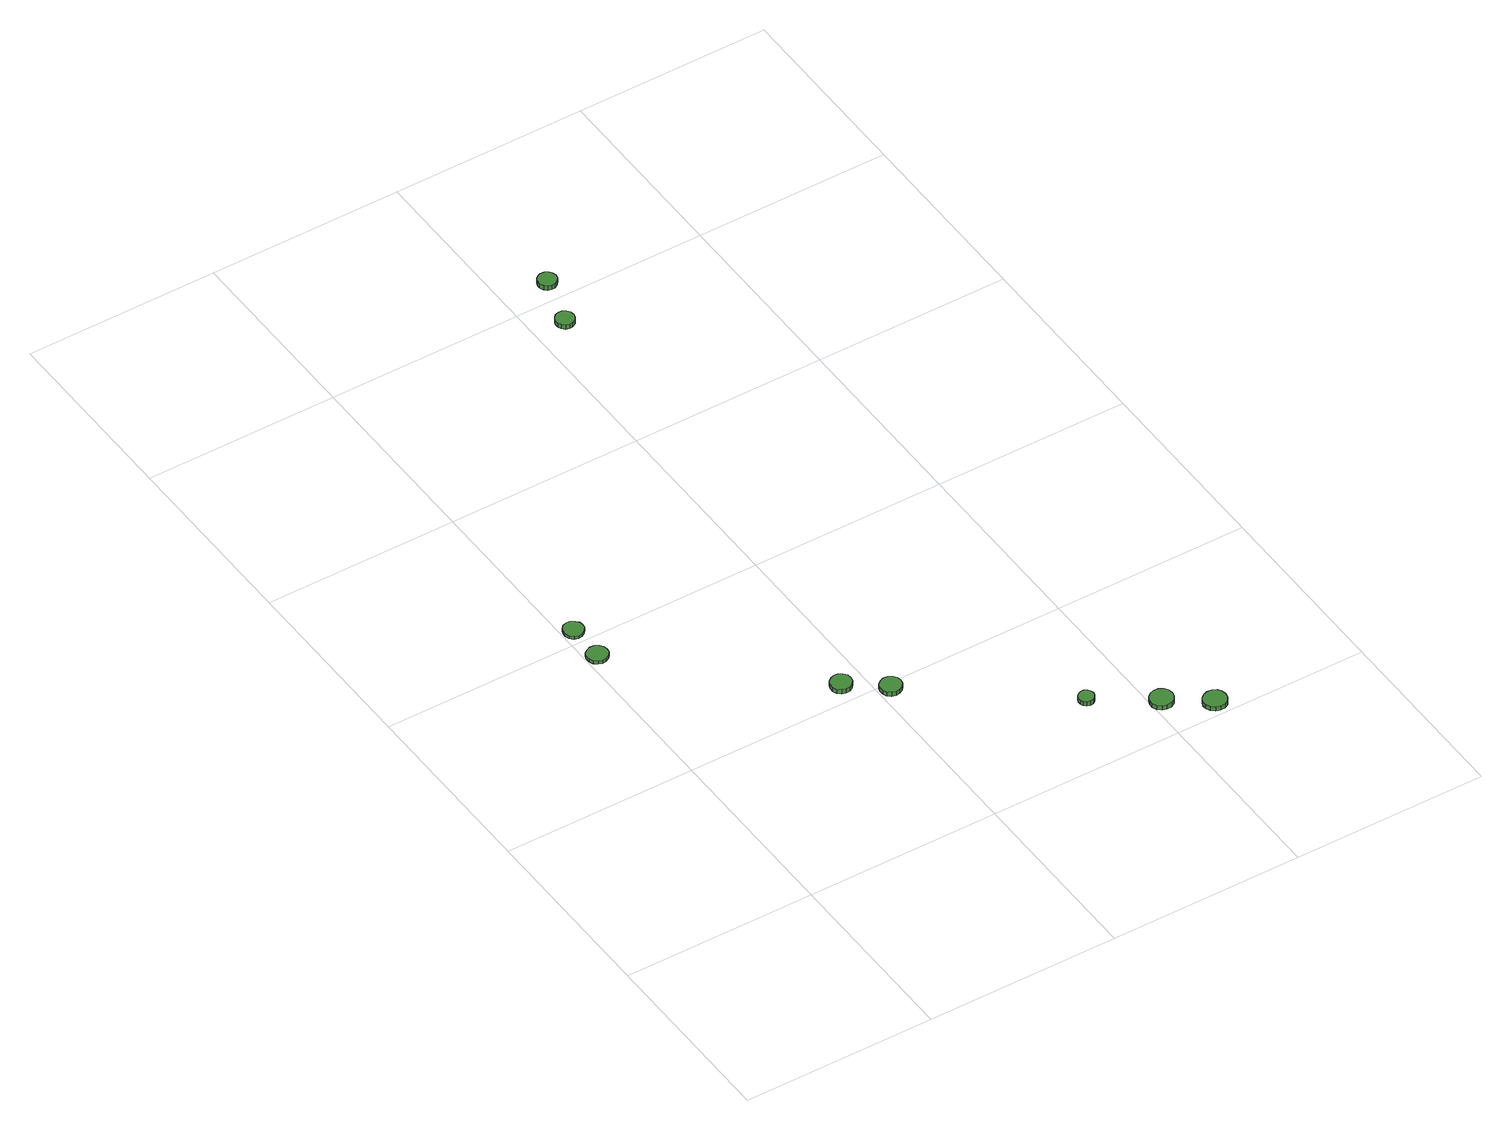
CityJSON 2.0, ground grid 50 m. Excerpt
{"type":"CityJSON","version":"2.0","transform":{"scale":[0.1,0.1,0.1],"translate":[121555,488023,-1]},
"CityObjects":{
"tree1":{"type":"SolitaryVegetationObject","attributes":{"function":"something"},"geometry":[{"type":"MultiSurface","lod":"1","boundaries":[[[0,1,2,3,4,5,6,7,8,9,10,11,12,13,14]],[[15,16,17,18,19,20,21,22,23,24,25,26,27,28,29]],[[0,29,28,1]],[[1,28,27,2]],[[2,27,26,3]],[[3,26,25,4]],[[4,25,24,5]],[[5,24,23,6]],[[6,23,22,7]],[[7,22,21,8]],[[8,21,20,9]],[[9,20,19,10]],[[10,19,18,11]],[[11,18,17,12]],[[12,17,16,13]],[[13,16,15,14]],[[14,15,29,0]]]}]},
"tree2":{"type":"SolitaryVegetationObject","attributes":{"function":"something"},"geometry":[{"type":"MultiSurface","lod":"1","boundaries":[[[30,31,32,33,34,35,36,37,38,39,40,41,42,43,44]],[[45,46,47,48,49,50,51,52,53,54,55,56,57,58,59]],[[30,59,58,31]],[[31,58,57,32]],[[32,57,56,33]],[[33,56,55,34]],[[34,55,54,35]],[[35,54,53,36]],[[36,53,52,37]],[[37,52,51,38]],[[38,51,50,39]],[[39,50,49,40]],[[40,49,48,41]],[[41,48,47,42]],[[42,47,46,43]],[[43,46,45,44]],[[44,45,59,30]]]}]},
"tree3":{"type":"SolitaryVegetationObject","attributes":{"function":"something"},"geometry":[{"type":"MultiSurface","lod":"1","boundaries":[[[60,61,62,63,64,65,66,67,68,69,70,71,72,73,74]],[[75,76,77,78,79,80,81,82,83,84,85,86,87,88,89]],[[60,89,88,61]],[[61,88,87,62]],[[62,87,86,63]],[[63,86,85,64]],[[64,85,84,65]],[[65,84,83,66]],[[66,83,82,67]],[[67,82,81,68]],[[68,81,80,69]],[[69,80,79,70]],[[70,79,78,71]],[[71,78,77,72]],[[72,77,76,73]],[[73,76,75,74]],[[74,75,89,60]]]}]},
"tree4":{"type":"SolitaryVegetationObject","attributes":{"function":"something"},"geometry":[{"type":"MultiSurface","lod":"1","boundaries":[[[90,91,92,93,94,95,96,97,98,99,100,101,102,103,104]],[[105,106,107,108,109,110,111,112,113,114,115,116,117,118,119]],[[90,119,118,91]],[[91,118,117,92]],[[92,117,116,93]],[[93,116,115,94]],[[94,115,114,95]],[[95,114,113,96]],[[96,113,112,97]],[[97,112,111,98]],[[98,111,110,99]],[[99,110,109,100]],[[100,109,108,101]],[[101,108,107,102]],[[102,107,106,103]],[[103,106,105,104]],[[104,105,119,90]]]}]},
"tree5":{"type":"SolitaryVegetationObject","attributes":{"function":"something"},"geometry":[{"type":"MultiSurface","lod":"1","boundaries":[[[120,121,122,123,124,125,126,127,128,129,130,131,132,133,134]],[[135,136,137,138,139,140,141,142,143,144,145,146,147,148,149]],[[120,149,148,121]],[[121,148,147,122]],[[122,147,146,123]],[[123,146,145,124]],[[124,145,144,125]],[[125,144,143,126]],[[126,143,142,127]],[[127,142,141,128]],[[128,141,140,129]],[[129,140,139,130]],[[130,139,138,131]],[[131,138,137,132]],[[132,137,136,133]],[[133,136,135,134]],[[134,135,149,120]]]}]},
"tree6":{"type":"SolitaryVegetationObject","attributes":{"function":"something"},"geometry":[{"type":"MultiSurface","lod":"1","boundaries":[[[150,151,152,153,154,155,156,157,158,159,160,161,162,163,164]],[[165,166,167,168,169,170,171,172,173,174,175,176,177,178,179]],[[150,179,178,151]],[[151,178,177,152]],[[152,177,176,153]],[[153,176,175,154]],[[154,175,174,155]],[[155,174,173,156]],[[156,173,172,157]],[[157,172,171,158]],[[158,171,170,159]],[[159,170,169,160]],[[160,169,168,161]],[[161,168,167,162]],[[162,167,166,163]],[[163,166,165,164]],[[164,165,179,150]]]}]},
"tree7":{"type":"SolitaryVegetationObject","attributes":{"function":"something"},"geometry":[{"type":"MultiSurface","lod":"1","boundaries":[[[180,181,182,183,184,185,186,187,188,189,190,191,192,193,194]],[[195,196,197,198,199,200,201,202,203,204,205,206,207,208,209]],[[180,209,208,181]],[[181,208,207,182]],[[182,207,206,183]],[[183,206,205,184]],[[184,205,204,185]],[[185,204,203,186]],[[186,203,202,187]],[[187,202,201,188]],[[188,201,200,189]],[[189,200,199,190]],[[190,199,198,191]],[[191,198,197,192]],[[192,197,196,193]],[[193,196,195,194]],[[194,195,209,180]]]}]},
"tree8":{"type":"SolitaryVegetationObject","attributes":{"function":"something"},"geometry":[{"type":"MultiSurface","lod":"1","boundaries":[[[210,211,212,213,214,215,216,217,218,219,220,221,222,223,224]],[[225,226,227,228,229,230,231,232,233,234,235,236,237,238,239]],[[210,239,238,211]],[[211,238,237,212]],[[212,237,236,213]],[[213,236,235,214]],[[214,235,234,215]],[[215,234,233,216]],[[216,233,232,217]],[[217,232,231,218]],[[218,231,230,219]],[[219,230,229,220]],[[220,229,228,221]],[[221,228,227,222]],[[222,227,226,223]],[[223,226,225,224]],[[224,225,239,210]]]}]},
"tree9":{"type":"SolitaryVegetationObject","attributes":{"function":"something"},"geometry":[{"type":"MultiSurface","lod":"1","boundaries":[[[240,241,242,243,244,245,246,247,248,249,250,251,252,253,254]],[[255,256,257,258,259,260,261,262,263,264,265,266,267,268,269]],[[240,269,268,241]],[[241,268,267,242]],[[242,267,266,243]],[[243,266,265,244]],[[244,265,264,245]],[[245,264,263,246]],[[246,263,262,247]],[[247,262,261,248]],[[248,261,260,249]],[[249,260,259,250]],[[250,259,258,251]],[[251,258,257,252]],[[252,257,256,253]],[[253,256,255,254]],[[254,255,269,240]]]}]}
},
"vertices":[
[57,940,18],[55,951,18],[48,960,18],[38,966,18],[27,967,18],[17,963,18],[8,956,18],[4,946,18],[4,934,18],[8,924,18],[17,917,18],[27,913,18],[38,914,18],[48,920,18],[55,929,18],[55,929,9],[48,920,9],[38,914,9],[27,913,9],[17,917,9],[8,924,9],[4,934,9],[4,946,9],[8,956,9],[17,963,9],[27,967,9],[38,966,9],[48,960,9],[55,951,9],[57,940,9],
[56,1040,17],[54,1051,17],[47,1059,17],[38,1065,17],[27,1066,17],[17,1063,17],[9,1055,17],[5,1045,17],[5,1035,17],[9,1025,17],[17,1017,17],[27,1014,17],[38,1015,17],[47,1021,17],[54,1029,17],[54,1029,9],[47,1021,9],[38,1015,9],[27,1014,9],[17,1017,9],[9,1025,9],[5,1035,9],[5,1045,9],[9,1055,9],[17,1063,9],[27,1066,9],[38,1065,9],[47,1059,9],[54,1051,9],[56,1040,9],
[467,550,25],[465,561,25],[458,570,25],[448,576,25],[437,577,25],[427,573,25],[418,566,25],[414,556,25],[414,544,25],[418,534,25],[427,527,25],[437,523,25],[448,524,25],[458,530,25],[465,539,25],[465,539,12],[458,530,12],[448,524,12],[437,523,12],[427,527,12],[418,534,12],[414,544,12],[414,556,12],[418,566,12],[427,573,12],[437,577,12],[448,576,12],[458,570,12],[465,561,12],[467,550,12],
[557,480,26],[555,491,26],[548,500,26],[538,506,26],[527,507,26],[517,503,26],[508,496,26],[504,486,26],[504,474,26],[508,464,26],[517,457,26],[527,453,26],[538,454,26],[548,460,26],[555,469,26],[555,469,13],[548,460,13],[538,454,13],[527,453,13],[517,457,13],[508,464,13],[504,474,13],[504,486,13],[508,496,13],[517,503,13],[527,507,13],[538,506,13],[548,500,13],[555,491,13],[557,480,13],
[900,200,30],[898,208,30],[893,215,30],[886,219,30],[878,220,30],[870,217,30],[864,212,30],[861,204,30],[861,196,30],[864,188,30],[870,183,30],[878,180,30],[886,181,30],[893,185,30],[898,192,30],[898,192,17],[893,185,17],[886,181,17],[878,180,17],[870,183,17],[864,188,17],[861,196,17],[861,204,17],[864,212,17],[870,217,17],[878,220,17],[886,219,17],[893,215,17],[898,208,17],[900,200,17],
[1049,100,33],[1047,112,33],[1040,122,33],[1029,128,33],[1017,129,33],[1005,125,33],[996,117,33],[991,106,33],[991,94,33],[996,83,33],[1005,75,33],[1017,71,33],[1029,72,33],[1040,78,33],[1047,88,33],[1047,88,20],[1040,78,20],[1029,72,20],[1017,71,20],[1005,75,20],[996,83,20],[991,94,20],[991,106,20],[996,117,20],[1005,125,20],[1017,129,20],[1029,128,20],[1040,122,20],[1047,112,20],[1049,100,20],
[1149,30,33],[1147,42,33],[1140,52,33],[1129,58,33],[1117,59,33],[1105,55,33],[1096,47,33],[1091,36,33],[1091,24,33],[1096,13,33],[1105,5,33],[1117,1,33],[1129,2,33],[1140,8,33],[1147,18,33],[1147,18,20],[1140,8,20],[1129,2,20],[1117,1,20],[1105,5,20],[1096,13,20],[1091,24,20],[1091,36,20],[1096,47,20],[1105,55,20],[1117,59,20],[1129,58,20],[1140,52,20],[1147,42,20],[1149,30,20],
[604,1920,26],[602,1930,26],[596,1938,26],[587,1943,26],[577,1944,26],[568,1941,26],[561,1934,26],[557,1925,26],[557,1915,26],[561,1906,26],[568,1899,26],[577,1896,26],[587,1897,26],[596,1902,26],[602,1910,26],[602,1910,13],[596,1902,13],[587,1897,13],[577,1896,13],[568,1899,13],[561,1906,13],[557,1915,13],[557,1925,13],[561,1934,13],[568,1941,13],[577,1944,13],[587,1943,13],[596,1938,13],[602,1930,13],[604,1920,13],
[634,2040,39],[632,2050,39],[626,2058,39],[617,2063,39],[607,2064,39],[598,2061,39],[591,2054,39],[587,2045,39],[587,2035,39],[591,2026,39],[598,2019,39],[607,2016,39],[617,2017,39],[626,2022,39],[632,2030,39],[632,2030,26],[626,2022,26],[617,2017,26],[607,2016,26],[598,2019,26],[591,2026,26],[587,2035,26],[587,2045,26],[591,2054,26],[598,2061,26],[607,2064,26],[617,2063,26],[626,2058,26],[632,2050,26],[634,2040,26]
]}
